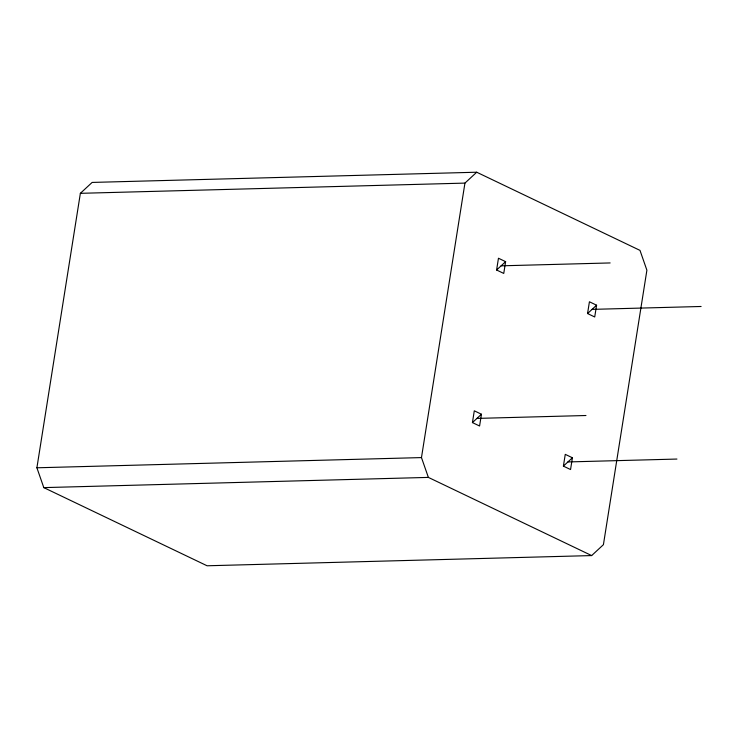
<?xml version="1.0" encoding="UTF-8"?>
<svg xmlns="http://www.w3.org/2000/svg" width="738" height="738" viewBox="0 0 738 738"><rect width="100%" height="100%" fill="white"/><g stroke="black" fill="none" stroke-linecap="round" stroke-linejoin="round"><path stroke-width="1.11" d="M36.9 467.791L80.368 193.319L92.139 182.424L476.711 172.222L639.994 250.385L646.894 270.209L603.416 544.681L591.655 555.576L207.083 565.778L43.8 487.615L36.9 467.791L421.472 457.588L428.372 477.403L591.655 555.576M421.472 457.588L464.94 183.107L476.711 172.222M472.431 422.588L474.294 410.808L481.444 414.239L479.58 426.01L472.431 422.588L481.444 414.239M496.6 270.007L498.464 258.235L505.622 261.658L503.75 273.429L496.6 270.007L505.622 261.658M563.398 466.121L565.262 454.35L572.411 457.772L570.548 469.543L563.398 466.121L572.411 457.772M587.559 313.549L589.422 301.777L596.581 305.2L594.717 316.971L587.559 313.549L596.581 305.2M80.368 193.319L464.94 183.107M501.111 265.828L610.141 262.94M592.07 309.379L701.1 306.482M476.933 418.409L585.963 415.512M567.909 461.942L676.94 459.054M43.8 487.615L428.372 477.403"/></g></svg>
